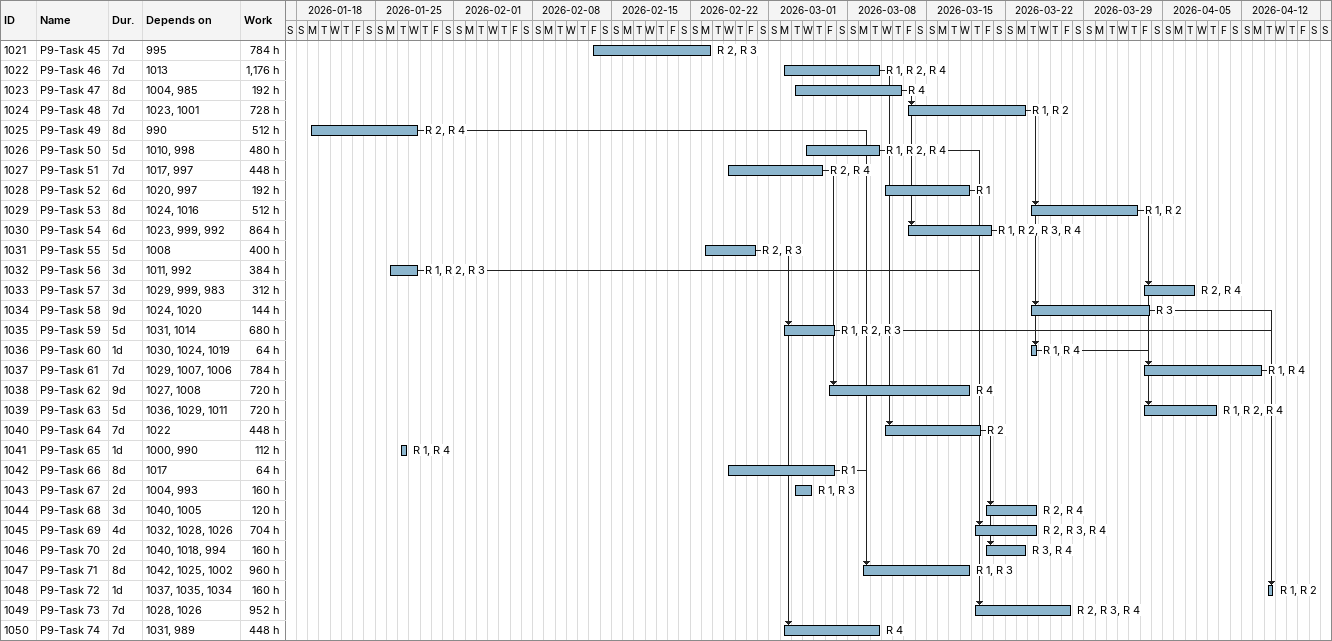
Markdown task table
| ID | Task | Duration | Start | Finish | Predecessors | Resources | Work (h) |
|---|---|---|---|---|---|---|---|
| 1021 | P9-Task 45 | 7d | 2026-02-13 | 2026-02-23 | 995 | R 2, R 3 | 784 |
| 1022 | P9-Task 46 | 7d | 2026-03-02 | 2026-03-10 | 1013 | R 1, R 2, R 4 | 1176 |
| 1023 | P9-Task 47 | 8d | 2026-03-03 | 2026-03-12 | 1004, 985 | R 4 | 192 |
| 1024 | P9-Task 48 | 7d | 2026-03-13 | 2026-03-23 | 1023, 1001 | R 1, R 2 | 728 |
| 1025 | P9-Task 49 | 8d | 2026-01-19 | 2026-01-28 | 990 | R 2, R 4 | 512 |
| 1026 | P9-Task 50 | 5d | 2026-03-04 | 2026-03-10 | 1010, 998 | R 1, R 2, R 4 | 480 |
| 1027 | P9-Task 51 | 7d | 2026-02-25 | 2026-03-05 | 1017, 997 | R 2, R 4 | 448 |
| 1028 | P9-Task 52 | 6d | 2026-03-11 | 2026-03-18 | 1020, 997 | R 1 | 192 |
| 1029 | P9-Task 53 | 8d | 2026-03-24 | 2026-04-02 | 1024, 1016 | R 1, R 2 | 512 |
| 1030 | P9-Task 54 | 6d | 2026-03-13 | 2026-03-20 | 1023, 999, 992 | R 1, R 2, R 3, R 4 | 864 |
| 1031 | P9-Task 55 | 5d | 2026-02-23 | 2026-02-27 | 1008 | R 2, R 3 | 400 |
| 1032 | P9-Task 56 | 3d | 2026-01-26 | 2026-01-28 | 1011, 992 | R 1, R 2, R 3 | 384 |
| 1033 | P9-Task 57 | 3d | 2026-04-03 | 2026-04-07 | 1029, 999, 983 | R 2, R 4 | 312 |
| 1034 | P9-Task 58 | 9d | 2026-03-24 | 2026-04-03 | 1024, 1020 | R 3 | 144 |
| 1035 | P9-Task 59 | 5d | 2026-03-02 | 2026-03-06 | 1031, 1014 | R 1, R 2, R 3 | 680 |
| 1036 | P9-Task 60 | 1d | 2026-03-24 | 2026-03-24 | 1030, 1024, 1019 | R 1, R 4 | 64 |
| 1037 | P9-Task 61 | 7d | 2026-04-03 | 2026-04-13 | 1029, 1007, 1006 | R 1, R 4 | 784 |
| 1038 | P9-Task 62 | 9d | 2026-03-06 | 2026-03-18 | 1027, 1008 | R 4 | 720 |
| 1039 | P9-Task 63 | 5d | 2026-04-03 | 2026-04-09 | 1036, 1029, 1011 | R 1, R 2, R 4 | 720 |
| 1040 | P9-Task 64 | 7d | 2026-03-11 | 2026-03-19 | 1022 | R 2 | 448 |
| 1041 | P9-Task 65 | 1d | 2026-01-27 | 2026-01-27 | 1000, 990 | R 1, R 4 | 112 |
| 1042 | P9-Task 66 | 8d | 2026-02-25 | 2026-03-06 | 1017 | R 1 | 64 |
| 1043 | P9-Task 67 | 2d | 2026-03-03 | 2026-03-04 | 1004, 993 | R 1, R 3 | 160 |
| 1044 | P9-Task 68 | 3d | 2026-03-20 | 2026-03-24 | 1040, 1005 | R 2, R 4 | 120 |
| 1045 | P9-Task 69 | 4d | 2026-03-19 | 2026-03-24 | 1032, 1028, 1026 | R 2, R 3, R 4 | 704 |
| 1046 | P9-Task 70 | 2d | 2026-03-20 | 2026-03-23 | 1040, 1018, 994 | R 3, R 4 | 160 |
| 1047 | P9-Task 71 | 8d | 2026-03-09 | 2026-03-18 | 1042, 1025, 1002 | R 1, R 3 | 960 |
| 1048 | P9-Task 72 | 1d | 2026-04-14 | 2026-04-14 | 1037, 1035, 1034 | R 1, R 2 | 160 |
| 1049 | P9-Task 73 | 7d | 2026-03-19 | 2026-03-27 | 1028, 1026 | R 2, R 3, R 4 | 952 |
| 1050 | P9-Task 74 | 7d | 2026-03-02 | 2026-03-10 | 1031, 989 | R 4 | 448 |
